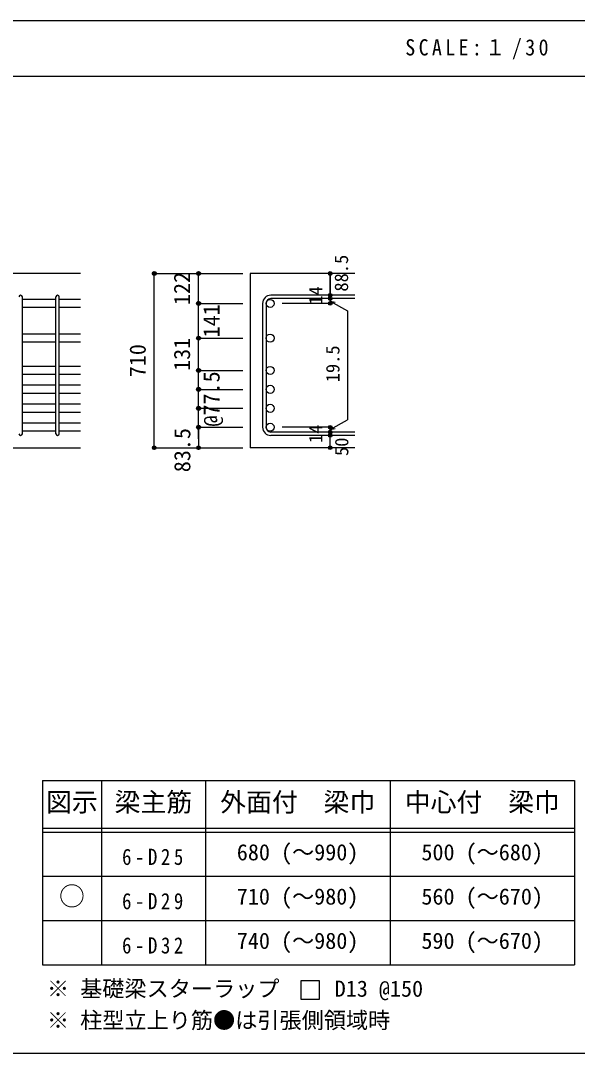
# Model space of a CAD drawing. Units: millimetres at full size, sheet at 1:30, with parts at other scales. Extents: x -5973 to 5954, y -4195 to 4201.
# Drawn here: x 1359 to 3621, y 3 to 4201 of the extents above; entities that cross this region are included whole.
import ezdxf
from ezdxf.enums import TextEntityAlignment as Align

# ---------------------------------------------------------------- set-up
doc = ezdxf.new("R2010")
doc.units = ezdxf.units.MM
doc.header["$LTSCALE"] = 30
doc.header["$PDMODE"] = 32
doc.header["$PDSIZE"] = 15
for name, color, linetype in [('0-1_躯体線', 2, 'Continuous'), ('0-5_基礎梁筋', 7, 'Continuous'), ('0-6_スタラップ筋', 7, 'Continuous'), ('0-D_寸法', 4, 'Continuous'), ('6-7_文字', 7, 'Continuous'), ('6-E_枠', 7, 'Continuous'), ('F-0_枠', 6, 'Continuous')]:
    doc.layers.add(name, color=color, linetype=linetype)
doc.styles.add('ＭＳ ゴシック', font='')
doc.styles.get('ＭＳ ゴシック').set_extended_font_data('MS Gothic')

msp = doc.modelspace()

# ---------------------------------------------------------------- linework, layer by layer
at = {"layer": '0-1_躯体線'}
for p, q in [((1602.44, 3173.3), (-97.56, 3173.3)), ((2717.44, 3173.3), (2292.44, 3173.3)), ((2292.44, 3173.3), (2292.44, 2464.8)), ((1202.44, 2464.8), (1602.44, 2464.8)), ((2717.44, 2464.8), (2292.44, 2464.8))]:
    msp.add_line(p, q, dxfattribs=at)
at = {"layer": '0-5_基礎梁筋'}
for p, q in [((1502.44, 3068.1), (1366.44, 3068.1)), ((1602.44, 3068.1), (1516.44, 3068.1)), ((1502.44, 3035.1), (1366.44, 3035.1)), ((1602.44, 3035.1), (1516.44, 3035.1)), ((1502.44, 2926.8), (1366.44, 2926.8)), ((1602.44, 2926.8), (1516.44, 2926.8)), ((1502.44, 2893.8), (1366.44, 2893.8)), ((1602.44, 2893.8), (1516.44, 2893.8)), ((1502.44, 2795.8), (1366.44, 2795.8)), ((1602.44, 2795.8), (1516.44, 2795.8)), ((1502.44, 2762.8), (1366.44, 2762.8)), ((1602.44, 2762.8), (1516.44, 2762.8)), ((1502.44, 2718.8), (1366.44, 2718.8)), ((1602.44, 2718.8), (1516.44, 2718.8)), ((1502.44, 2685.8), (1366.44, 2685.8)), ((1602.44, 2685.8), (1516.44, 2685.8)), ((1502.44, 2641.8), (1366.44, 2641.8)), ((1502.44, 2608.8), (1366.44, 2608.8)), ((1602.44, 2641.8), (1516.44, 2641.8)), ((1602.44, 2608.8), (1516.44, 2608.8)), ((1502.44, 2564.8), (1366.44, 2564.8)), ((1602.44, 2564.8), (1516.44, 2564.8)), ((1502.44, 2531.8), (1366.44, 2531.8)), ((1602.44, 2531.8), (1516.44, 2531.8))]:
    msp.add_line(p, q, dxfattribs=at)
at = {"layer": '0-5_基礎梁筋', "color": 3}
for centre in [(2372.94, 3051.6), (2372.94, 2910.3), (2372.94, 2779.3), (2372.94, 2702.3), (2372.94, 2625.3), (2372.94, 2548.3)]:
    msp.add_circle(centre, 16.5, dxfattribs=at)
at = {"layer": '0-6_スタラップ筋'}
for p, q in [((1366.44, 2521.8), (1366.44, 3078.1)), ((1502.44, 2521.8), (1502.44, 3078.1)), ((1516.44, 2521.8), (1516.44, 3078.1)), ((2717.44, 3085.1), (2375.94, 3085.1)), ((2717.44, 3071.1), (2375.94, 3071.1)), ((2342.44, 3051.6), (2342.44, 2548.3)), ((2356.44, 3051.6), (2356.44, 2548.3)), ((2717.44, 2528.8), (2375.94, 2528.8)), ((2717.44, 2514.8), (2375.94, 2514.8))]:
    msp.add_line(p, q, dxfattribs=at)
for centre, radius, start, end in [((1359.44, 3078.1), 7, 0, 180), ((1509.44, 3078.1), 7, 0, 180), ((2375.94, 3051.6), 33.5, 90, 180), ((2375.94, 3051.6), 19.5, 90, 180), ((1359.44, 2521.8), 7, 180, 0), ((1509.44, 2521.8), 7, 180, 0), ((2375.94, 2548.3), 33.5, 180, 270), ((2375.94, 2548.3), 19.5, 180, 270)]:
    msp.add_arc(centre, radius, start, end, dxfattribs=at)
at = {"layer": '0-D_寸法'}
for p, q in [((1902.44, 3173.3), (2082.44, 3173.3)), ((1902.44, 3173.3), (2082.44, 3173.3)), ((1902.44, 2464.8), (1902.44, 3173.3)), ((2082.44, 3173.3), (2262.44, 3173.3)), ((2082.44, 3173.3), (2262.44, 3173.3)), ((2082.44, 3051.6), (2082.44, 3173.3)), ((2617.44, 3071.1), (2617.44, 3085.1)), ((2617.44, 3071.1), (2617.44, 3051.6)), ((2082.44, 3051.6), (2262.44, 3051.6)), ((2082.44, 3051.6), (2262.44, 3051.6)), ((2082.44, 2910.3), (2082.44, 3051.6)), ((2617.44, 3051.6), (2421.35, 3051.6)), ((2617.44, 3061.35), (2636.76, 3056.18)), ((2617.44, 3061.35), (2687.5, 3020.9)), ((2687.5, 3020.9), (2687.5, 2579)), ((2082.44, 2910.3), (2262.44, 2910.3)), ((2082.44, 2910.3), (2262.44, 2910.3)), ((2082.44, 2548.3), (2082.44, 2910.3)), ((2082.44, 2779.3), (2262.44, 2779.3)), ((2082.44, 2702.3), (2262.44, 2702.3)), ((2082.44, 2625.3), (2262.44, 2625.3)), ((2617.44, 2538.55), (2687.5, 2579)), ((2082.44, 2548.3), (2262.44, 2548.3)), ((2617.44, 2548.3), (2421.35, 2548.3)), ((2617.44, 2528.8), (2617.44, 2548.3)), ((2617.44, 2538.55), (2636.76, 2543.73)), ((2617.44, 2514.8), (2617.44, 2528.8)), ((2617.44, 2464.8), (2617.44, 2514.8)), ((1902.44, 2464.8), (2082.44, 2464.8)), ((2082.44, 2464.8), (2262.44, 2464.8))]:
    msp.add_line(p, q, dxfattribs=at)
for points in [[(2617.44, 3173.3), (2617.44, 3085.1), (2617.44, 3173.3)], [(2082.44, 2500.83), (2082.44, 2548.3), (2082.44, 2464.8)]]:
    msp.add_lwpolyline(points, dxfattribs=at)
for centre, radius in [((1902.44, 3173.3), 8), ((1902.44, 3173.3), 7.2), ((1902.44, 3173.3), 6.4), ((1902.44, 3173.3), 5.6), ((1902.44, 3173.3), 4.8), ((1902.44, 3173.3), 4), ((1902.44, 3173.3), 3.2), ((1902.44, 3173.3), 2.4), ((1902.44, 3173.3), 1.6), ((1902.44, 3173.3), 0.8), ((2082.44, 3173.3), 8), ((2082.44, 3173.3), 7.2), ((2082.44, 3173.3), 6.4), ((2082.44, 3173.3), 5.6), ((2082.44, 3173.3), 4.8), ((2082.44, 3173.3), 4), ((2082.44, 3173.3), 3.2), ((2082.44, 3173.3), 2.4), ((2082.44, 3173.3), 1.6), ((2082.44, 3173.3), 0.8), ((2617.44, 3173.3), 4), ((2617.44, 3173.3), 3.6), ((2617.44, 3173.3), 3.2), ((2617.44, 3173.3), 2.8), ((2617.44, 3173.3), 2.4), ((2617.44, 3173.3), 2), ((2617.44, 3173.3), 1.6), ((2617.44, 3173.3), 1.2), ((2617.44, 3173.3), 0.8), ((2617.44, 3173.3), 0.4), ((2617.44, 3085.1), 4), ((2617.44, 3071.1), 4), ((2617.44, 3085.1), 3.6), ((2617.44, 3071.1), 3.6), ((2617.44, 3085.1), 3.2), ((2617.44, 3071.1), 3.2), ((2617.44, 3085.1), 2.8), ((2617.44, 3071.1), 2.8), ((2617.44, 3085.1), 2.4), ((2617.44, 3071.1), 2.4), ((2617.44, 3085.1), 2), ((2617.44, 3071.1), 2), ((2617.44, 3085.1), 1.6), ((2617.44, 3071.1), 1.6), ((2617.44, 3085.1), 1.2), ((2617.44, 3071.1), 1.2), ((2617.44, 3085.1), 0.8), ((2617.44, 3071.1), 0.8), ((2617.44, 3085.1), 0.4), ((2617.44, 3071.1), 0.4), ((2082.44, 3051.6), 8), ((2082.44, 3051.6), 7.2), ((2082.44, 3051.6), 6.4), ((2082.44, 3051.6), 5.6), ((2082.44, 3051.6), 4.8), ((2082.44, 3051.6), 4), ((2082.44, 3051.6), 3.2), ((2082.44, 3051.6), 2.4), ((2082.44, 3051.6), 1.6), ((2082.44, 3051.6), 0.8), ((2617.44, 3051.6), 4), ((2617.44, 3051.6), 3.6), ((2617.44, 3051.6), 3.2), ((2617.44, 3051.6), 2.8), ((2617.44, 3051.6), 2.4), ((2617.44, 3051.6), 2), ((2617.44, 3051.6), 1.6), ((2617.44, 3051.6), 1.2), ((2617.44, 3051.6), 0.8), ((2617.44, 3051.6), 0.4), ((2082.44, 2910.3), 8), ((2082.44, 2910.3), 7.2), ((2082.44, 2910.3), 6.4), ((2082.44, 2910.3), 5.6), ((2082.44, 2910.3), 4.8), ((2082.44, 2910.3), 4), ((2082.44, 2910.3), 3.2), ((2082.44, 2910.3), 2.4), ((2082.44, 2910.3), 1.6), ((2082.44, 2910.3), 0.8), ((2082.44, 2779.3), 8), ((2082.44, 2779.3), 7.2), ((2082.44, 2779.3), 6.4), ((2082.44, 2779.3), 5.6), ((2082.44, 2779.3), 4.8), ((2082.44, 2779.3), 4), ((2082.44, 2779.3), 3.2), ((2082.44, 2779.3), 2.4), ((2082.44, 2779.3), 1.6), ((2082.44, 2779.3), 0.8), ((2082.44, 2702.3), 8), ((2082.44, 2702.3), 7.2), ((2082.44, 2702.3), 6.4), ((2082.44, 2702.3), 5.6), ((2082.44, 2702.3), 4.8), ((2082.44, 2702.3), 4), ((2082.44, 2702.3), 3.2), ((2082.44, 2702.3), 2.4), ((2082.44, 2702.3), 1.6), ((2082.44, 2702.3), 0.8), ((2082.44, 2625.3), 8), ((2082.44, 2625.3), 7.2), ((2082.44, 2625.3), 6.4), ((2082.44, 2625.3), 5.6), ((2082.44, 2625.3), 4.8), ((2082.44, 2625.3), 4), ((2082.44, 2625.3), 3.2), ((2082.44, 2625.3), 2.4), ((2082.44, 2625.3), 1.6), ((2082.44, 2625.3), 0.8), ((2082.44, 2548.3), 8), ((2082.44, 2548.3), 7.2), ((2082.44, 2548.3), 6.4), ((2082.44, 2548.3), 5.6), ((2082.44, 2548.3), 4.8), ((2082.44, 2548.3), 4), ((2082.44, 2548.3), 3.2), ((2082.44, 2548.3), 2.4), ((2082.44, 2548.3), 1.6), ((2082.44, 2548.3), 0.8), ((2617.44, 2548.3), 4), ((2617.44, 2528.8), 4), ((2617.44, 2548.3), 3.6), ((2617.44, 2528.8), 3.6), ((2617.44, 2548.3), 3.2), ((2617.44, 2528.8), 3.2), ((2617.44, 2548.3), 2.8), ((2617.44, 2528.8), 2.8), ((2617.44, 2548.3), 2.4), ((2617.44, 2528.8), 2.4), ((2617.44, 2548.3), 2), ((2617.44, 2528.8), 2), ((2617.44, 2548.3), 1.6), ((2617.44, 2528.8), 1.6), ((2617.44, 2548.3), 1.2), ((2617.44, 2528.8), 1.2), ((2617.44, 2548.3), 0.8), ((2617.44, 2528.8), 0.8), ((2617.44, 2548.3), 0.4), ((2617.44, 2528.8), 0.4), ((2617.44, 2514.8), 4), ((2617.44, 2514.8), 3.6), ((2617.44, 2514.8), 3.2), ((2617.44, 2514.8), 2.8), ((2617.44, 2514.8), 2.4), ((2617.44, 2514.8), 2), ((2617.44, 2514.8), 1.6), ((2617.44, 2514.8), 1.2), ((2617.44, 2514.8), 0.8), ((2617.44, 2514.8), 0.4), ((1902.44, 2464.8), 7.2), ((1902.44, 2464.8), 6.4), ((1902.44, 2464.8), 5.6), ((1902.44, 2464.8), 4.8), ((1902.44, 2464.8), 4), ((1902.44, 2464.8), 3.2), ((1902.44, 2464.8), 2.4), ((1902.44, 2464.8), 1.6), ((1902.44, 2464.8), 0.8), ((2082.44, 2464.8), 7.2), ((2082.44, 2464.8), 6.4), ((2082.44, 2464.8), 5.6), ((2082.44, 2464.8), 4.8), ((2082.44, 2464.8), 4), ((2082.44, 2464.8), 3.2), ((2082.44, 2464.8), 2.4), ((2082.44, 2464.8), 1.6), ((2082.44, 2464.8), 0.8), ((2617.44, 2464.8), 4), ((2617.44, 2464.8), 3.6), ((2617.44, 2464.8), 3.2), ((2617.44, 2464.8), 2.8), ((2617.44, 2464.8), 2.4), ((2617.44, 2464.8), 2), ((2617.44, 2464.8), 1.6), ((2617.44, 2464.8), 1.2), ((2617.44, 2464.8), 0.8), ((2617.44, 2464.8), 0.4)]:
    msp.add_circle(centre, radius, dxfattribs=at)
at = {"layer": '0-D_寸法', "color": 7}
for p in [(1902.44, 3173.3), (1902.44, 3173.3), (2082.44, 3173.3), (2617.44, 3173.3), (2617.44, 3085.1), (2617.44, 3071.1), (2082.44, 3051.6), (2617.44, 3051.6), (2082.44, 2910.3), (2082.44, 2910.3), (2082.44, 2779.3), (2082.44, 2779.3), (2082.44, 2702.3), (2082.44, 2702.3), (2082.44, 2625.3), (2082.44, 2625.3), (2082.44, 2548.3), (2082.44, 2548.3), (2617.44, 2548.3), (2617.44, 2548.3), (2617.44, 2528.8), (2617.44, 2514.8), (1902.44, 2464.8), (2082.44, 2464.8), (2617.44, 2464.8)]:
    msp.add_point(p, dxfattribs=at)
at = {"layer": '6-7_文字'}
msp.add_lwpolyline([(2498.03, 223.31), (2573.03, 223.31), (2573.03, 298.31), (2498.03, 298.31)], close=True, dxfattribs=at)
at = {"layer": '6-E_枠', "color": 3}
for p, q in [((1447.71, 1112.77), (1447.71, 362.77)), ((1447.71, 1112.77), (3610.24, 1112.77)), ((3610.24, 1112.77), (3610.24, 362.77)), ((1447.71, 362.77), (3610.24, 362.77))]:
    msp.add_line(p, q, dxfattribs=at)
at = {"layer": '6-E_枠'}
for p, q in [((1687.71, 1112.77), (1687.71, 362.77)), ((2110.24, 1112.77), (2110.24, 362.77)), ((2860.24, 1112.77), (2860.24, 362.77)), ((1447.71, 917.77), (3610.24, 917.77)), ((1447.71, 902.77), (3610.24, 902.77)), ((1447.71, 722.77), (3610.24, 722.77)), ((1447.71, 542.77), (3610.24, 542.77))]:
    msp.add_line(p, q, dxfattribs=at)
at = {"layer": 'F-0_枠'}
msp.add_line((-5972.88, 4201.15), (5954.1, 4201.15), dxfattribs=at)
at = {"layer": 'F-0_枠', "color": 2}
for p, q in [((-5972.88, 3976.15), (3723.6, 3976.15)), ((3723.6, 2.95), (-5972.88, 2.95))]:
    msp.add_line(p, q, dxfattribs=at)

# ---------------------------------------------------------------- texts
at = {"layer": '0-D_寸法', "style": 'ＭＳ ゴシック'}
for s, height, p in [('88.5', 54.99, (2706.33, 3099.71)), ('122', 65.98, (2067.44, 3044.95)), ('14', 54.99, (2602.21, 3046.44)), ('141', 65.98, (2187.16, 2913.6)), ('131', 65.98, (2067.44, 2777.3)), ('710', 65.98, (1887.44, 2751.55)), ('19.5', 54.99, (2671.47, 2731.2)), ('@77.5', 65.98, (2187.56, 2550.96)), ('83.5', 65.98, (2068.7, 2365.45)), ('14', 54.99, (2602.18, 2484.12)), ('50', 54.99, (2707.44, 2431.3))]:
    msp.add_text(s, height=height, rotation=90, dxfattribs=at).set_placement(p, align=Align.BOTTOM_LEFT)
at = {"layer": '6-7_文字', "color": 2, "style": 'ＭＳ ゴシック'}
for s, p in [('図示', (1462.71, 962.77)), ('梁主筋', (1741.48, 962.77)), ('外面付\u3000梁巾', (2170.24, 962.77)), ('中心付\u3000梁巾', (2920.24, 962.77)), ('○', (1515.21, 580.27))]:
    msp.add_text(s, height=76.98, dxfattribs=at).set_placement(p, align=Align.BOTTOM_LEFT)
at = {"layer": '6-7_文字', "style": 'ＭＳ ゴシック'}
for s, p in [('680 (～990)', (2237.74, 767.77)), ('500 (～680)', (2987.74, 767.77)), ('710 (～980)', (2237.74, 587.77)), ('560 (～670)', (2987.74, 587.77)), ('740 (～980)', (2237.74, 407.77)), ('590 (～670)', (2987.74, 407.77)), ('※ 基礎梁スターラップ     D13 @150', (1466.27, 213.19)), ('※ 柱型立上り筋●は引張側領域時', (1466.27, 84.68))]:
    msp.add_text(s, height=65.98, dxfattribs=at).set_placement(p, align=Align.BOTTOM_LEFT)
at = {"layer": '6-7_文字', "color": 2, "insert": (2922.26, 4043.65), "char_height": 65.98, "attachment_point": 7, "style": 'ＭＳ ゴシック'}
msp.add_mtext('\\T1.34;\\W0.9;SCALE:１/30', dxfattribs=at)
at = {"layer": '6-7_文字', "char_height": 65.98, "attachment_point": 7, "style": 'ＭＳ ゴシック'}
for s, insert in [('\\T1.38;\\W0.85;6-D25', (1771.48, 767.77)), ('\\T1.38;\\W0.85;6-D29', (1771.48, 587.77)), ('\\T1.38;\\W0.85;6-D32', (1771.48, 407.77))]:
    msp.add_mtext(s, dxfattribs=dict(at, insert=insert))

doc.saveas('drawing.dxf')
